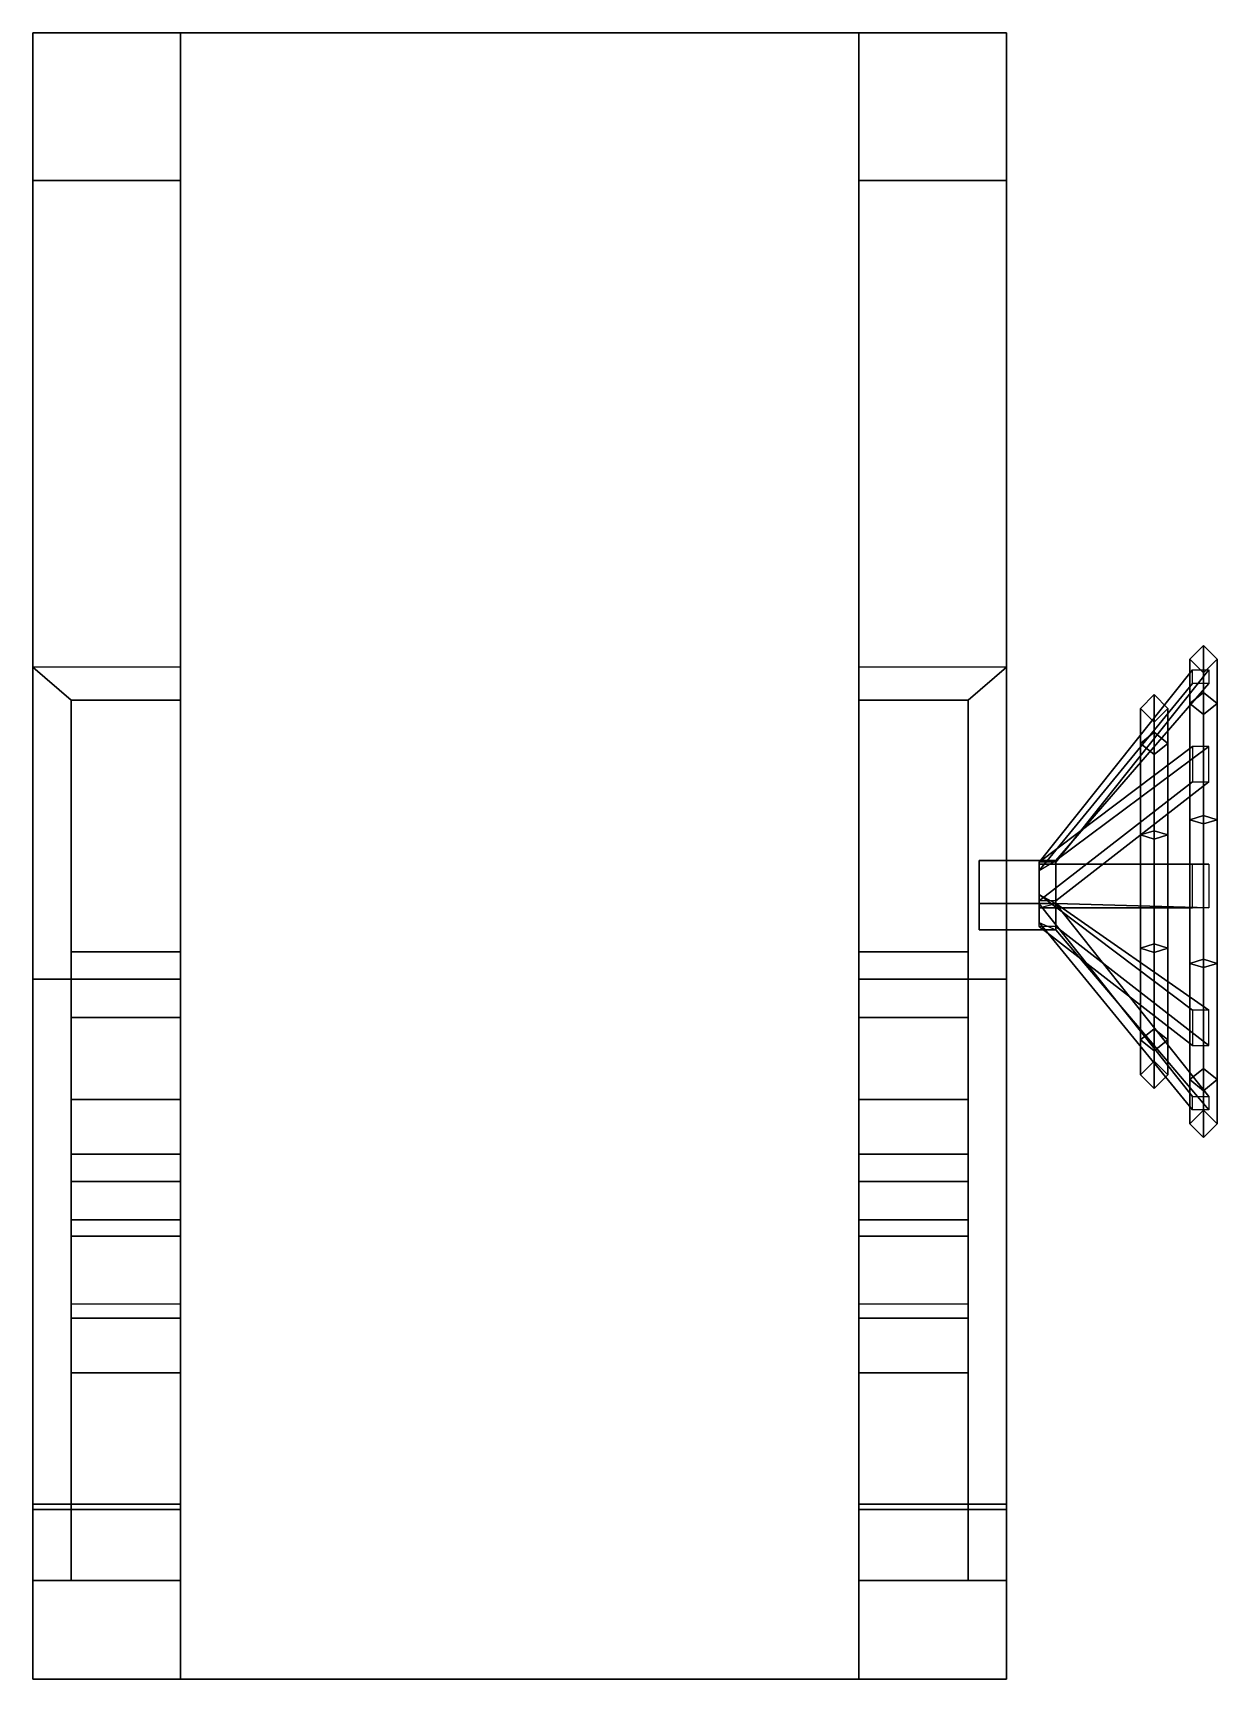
# Model space of a CAD drawing. Extents: x -0.89 to 1.27, y -0.64 to 2.37.
import ezdxf

# ---------------------------------------------------------------- set-up
doc = ezdxf.new("R2010")
doc.units = 0
doc.layers.add('GUN_BASE', color=2, linetype='CONTINUOUS')

msp = doc.modelspace()

# ---------------------------------------------------------------- linework, layer by layer
at = {"layer": 'GUN_BASE'}
for points in [[(-0.89, 2.37, 1.4), (-0.89, -0.64, 1.4), (-0.89, -0.64, 2.35), (-0.89, 2.37, 2.35)], [(-0.62, 2.37, 2.35), (-0.62, 2.37, 1.4), (-0.89, 2.37, 1.4), (-0.89, 2.37, 2.35)], [(-0.89, 2.37, 2.35), (-0.89, -0.64, 2.35), (-0.89, -0.32, 2.82), (-0.89, 2.1, 2.82)], [(-0.62, 2.1, 2.82), (-0.62, 2.37, 2.35), (-0.89, 2.37, 2.35), (-0.89, 2.1, 2.82)], [(-0.62, -0.64, 2.35), (-0.62, -0.64, 1.54), (-0.62, 2.37, 1.54), (-0.62, 2.37, 2.35)], [(-0.62, -0.32, 2.82), (-0.62, -0.64, 2.35), (-0.62, 2.37, 2.35), (-0.62, 2.1, 2.82)], [(-0.62, 2.37, 1.54), (-0.62, -0.64, 1.54), (0.62, -0.64, 1.54), (0.62, 2.37, 1.54)], [(0.62, 2.37, 1.54), (0.62, 2.37, 1.4), (-0.62, 2.37, 1.4), (-0.62, 2.37, 1.54)], [(0.62, 2.37, 2.35), (0.62, -0.64, 2.35), (0.62, -0.32, 2.82), (0.62, 2.1, 2.82)], [(0.89, 2.1, 2.82), (0.89, 2.37, 2.35), (0.62, 2.37, 2.35), (0.62, 2.1, 2.82)], [(0.62, 2.37, 1.54), (0.62, -0.64, 1.54), (0.62, -0.64, 2.35), (0.62, 2.37, 2.35)], [(0.89, 2.37, 2.35), (0.89, 2.37, 1.4), (0.62, 2.37, 1.4), (0.62, 2.37, 2.35)], [(0.89, -0.32, 2.82), (0.89, -0.64, 2.35), (0.89, 2.37, 2.35), (0.89, 2.1, 2.82)], [(0.89, -0.64, 2.35), (0.89, -0.64, 1.4), (0.89, 2.37, 1.4), (0.89, 2.37, 2.35)], [(-0.89, 2.1, 2.82), (-0.89, -0.32, 2.82), (-0.62, -0.32, 2.82), (-0.62, 2.1, 2.82)], [(0.62, 2.1, 2.82), (0.62, -0.32, 2.82), (0.89, -0.32, 2.82), (0.89, 2.1, 2.82)], [(1.25, 1.1641, 2.8355), (1.225, 1.1438, 2.8502), (1.225, 1.225, 3.1), (1.25, 1.25, 3.1)], [(1.25, 1.25, 3.1), (1.225, 1.225, 3.1), (1.225, 1.1438, 3.3498), (1.25, 1.1641, 3.3645)], [(1.275, 1.1438, 2.8502), (1.25, 1.1641, 2.8355), (1.25, 1.25, 3.1), (1.275, 1.225, 3.1)], [(1.275, 1.225, 3.1), (1.25, 1.25, 3.1), (1.25, 1.1641, 3.3645), (1.275, 1.1438, 3.3498)], [(-0.62, 1.15, 3.53), (-0.62, 1.21, 2.82), (-0.89, 1.21, 2.82), (-0.82, 1.15, 3.53)], [(-0.89, 1.21, 2.82), (-0.89, 0.64, 2.82), (-0.82, 0.64, 3.25), (-0.82, 1.15, 3.53)], [(-0.62, 0.64, 3.25), (-0.62, 0.64, 2.82), (-0.62, 1.21, 2.82), (-0.62, 1.15, 3.53)], [(0.62, 1.21, 2.82), (0.62, 0.64, 2.82), (0.62, 0.64, 3.25), (0.62, 1.15, 3.53)], [(0.82, 1.15, 3.53), (0.89, 1.21, 2.82), (0.62, 1.21, 2.82), (0.62, 1.15, 3.53)], [(0.82, 0.64, 3.25), (0.89, 0.64, 2.82), (0.89, 1.21, 2.82), (0.82, 1.15, 3.53)], [(1.26, 1.2054, 3.1791), (0.98, 0.8535, 3.0648), (0.95, 0.8535, 3.0648), (1.23, 1.2054, 3.1791)], [(0.95, 0.8535, 3.0648), (0.95, 0.8383, 3.144), (1.23, 1.1807, 3.2552), (1.23, 1.2054, 3.1791)], [(1.26, 1.1807, 3.2552), (0.98, 0.8566, 3.1411), (0.98, 0.8535, 3.0648), (1.26, 1.2054, 3.1791)], [(1.225, 1.1438, 2.8502), (1.25, 1.1236, 2.8649), (1.25, 1.2, 3.1), (1.225, 1.225, 3.1)], [(1.225, 1.225, 3.1), (1.25, 1.2, 3.1), (1.25, 1.1236, 3.3351), (1.225, 1.1438, 3.3498)], [(1.25, 1.1236, 2.8649), (1.275, 1.1438, 2.8502), (1.275, 1.225, 3.1), (1.25, 1.2, 3.1)], [(1.25, 1.2, 3.1), (1.275, 1.225, 3.1), (1.275, 1.1438, 3.3498), (1.25, 1.1236, 3.3351)], [(1.23, 1.1807, 3.2552), (0.95, 0.8383, 3.144), (0.98, 0.8566, 3.1411), (1.26, 1.1807, 3.2552)], [(-0.62, 0.69, 3.91), (-0.62, 1.15, 3.53), (-0.82, 1.15, 3.53), (-0.82, 0.69, 3.91)], [(-0.82, 1.15, 3.53), (-0.82, 0.64, 3.25), (-0.82, 0.32, 3.29), (-0.82, 0.69, 3.91)], [(-0.62, 0.32, 3.29), (-0.62, 0.64, 3.25), (-0.62, 1.15, 3.53), (-0.62, 0.69, 3.91)], [(0.82, 0.69, 3.91), (0.82, 1.15, 3.53), (0.62, 1.15, 3.53), (0.62, 0.69, 3.91)], [(0.62, 1.15, 3.53), (0.62, 0.64, 3.25), (0.62, 0.32, 3.29), (0.62, 0.69, 3.91)], [(0.82, 0.32, 3.29), (0.82, 0.64, 3.25), (0.82, 1.15, 3.53), (0.82, 0.69, 3.91)], [(1.16, 1.0912, 2.8884), (1.135, 1.071, 2.9031), (1.135, 1.135, 3.1), (1.16, 1.16, 3.1)], [(1.16, 1.16, 3.1), (1.135, 1.135, 3.1), (1.135, 1.071, 3.2969), (1.16, 1.0912, 3.3116)], [(1.185, 1.071, 2.9031), (1.16, 1.0912, 2.8884), (1.16, 1.16, 3.1), (1.185, 1.135, 3.1)], [(1.185, 1.135, 3.1), (1.16, 1.16, 3.1), (1.16, 1.0912, 3.3116), (1.185, 1.071, 3.2969)], [(1.25, 0.9391, 2.672), (1.225, 0.9313, 2.6958), (1.225, 1.1438, 2.8502), (1.25, 1.1641, 2.8355)], [(1.25, 1.1641, 3.3645), (1.225, 1.1438, 3.3498), (1.225, 0.9313, 3.5042), (1.25, 0.9391, 3.528)], [(1.225, 0.9313, 2.6958), (1.25, 0.9236, 2.7196), (1.25, 1.1236, 2.8649), (1.225, 1.1438, 2.8502)], [(1.225, 1.1438, 3.3498), (1.25, 1.1236, 3.3351), (1.25, 0.9236, 3.4804), (1.225, 0.9313, 3.5042)], [(1.275, 0.9313, 2.6958), (1.25, 0.9391, 2.672), (1.25, 1.1641, 2.8355), (1.275, 1.1438, 2.8502)], [(1.275, 1.1438, 3.3498), (1.25, 1.1641, 3.3645), (1.25, 0.9391, 3.528), (1.275, 0.9313, 3.5042)], [(1.25, 0.9236, 2.7196), (1.275, 0.9313, 2.6958), (1.275, 1.1438, 2.8502), (1.25, 1.1236, 2.8649)], [(1.25, 1.1236, 3.3351), (1.275, 1.1438, 3.3498), (1.275, 0.9313, 3.5042), (1.25, 0.9236, 3.4804)], [(1.135, 1.071, 2.9031), (1.16, 1.0508, 2.9178), (1.16, 1.11, 3.1), (1.135, 1.135, 3.1)], [(1.135, 1.135, 3.1), (1.16, 1.11, 3.1), (1.16, 1.0508, 3.2822), (1.135, 1.071, 3.2969)], [(1.16, 1.0508, 2.9178), (1.185, 1.071, 2.9031), (1.185, 1.135, 3.1), (1.16, 1.11, 3.1)], [(1.16, 1.11, 3.1), (1.185, 1.135, 3.1), (1.185, 1.071, 3.2969), (1.16, 1.0508, 3.2822)], [(1.16, 0.9112, 2.7576), (1.135, 0.9035, 2.7814), (1.135, 1.071, 2.9031), (1.16, 1.0912, 2.8884)], [(1.16, 1.0912, 3.3116), (1.135, 1.071, 3.2969), (1.135, 0.9035, 3.4186), (1.16, 0.9112, 3.4424)], [(1.185, 0.9035, 2.7814), (1.16, 0.9112, 2.7576), (1.16, 1.0912, 2.8884), (1.185, 1.071, 2.9031)], [(1.185, 1.071, 3.2969), (1.16, 1.0912, 3.3116), (1.16, 0.9112, 3.4424), (1.185, 0.9035, 3.4186)], [(1.23, 1.0653, 2.7859), (0.95, 0.8537, 3.0772), (0.98, 0.8566, 3.0589), (1.26, 1.0653, 2.7859)], [(0.95, 0.7831, 3.0383), (0.95, 0.8537, 3.0772), (1.23, 1.0653, 2.7859), (1.23, 1.0005, 2.7389)], [(1.26, 1.0653, 2.7859), (0.98, 0.8566, 3.0589), (0.98, 0.7831, 3.0383), (1.26, 1.0005, 2.7389)], [(1.135, 0.9035, 2.7814), (1.16, 0.8958, 2.8052), (1.16, 1.0508, 2.9178), (1.135, 1.071, 2.9031)], [(1.135, 1.071, 3.2969), (1.16, 1.0508, 3.2822), (1.16, 0.8958, 3.3948), (1.135, 0.9035, 3.4186)], [(1.16, 0.8958, 2.8052), (1.185, 0.9035, 2.7814), (1.185, 1.071, 2.9031), (1.16, 1.0508, 2.9178)], [(1.16, 1.0508, 3.2822), (1.185, 1.071, 3.2969), (1.185, 0.9035, 3.4186), (1.16, 0.8958, 3.3948)], [(1.26, 1.0005, 2.7389), (0.98, 0.7831, 3.0383), (0.95, 0.7831, 3.0383), (1.23, 1.0005, 2.7389)], [(1.25, 0.6609, 2.672), (1.225, 0.6687, 2.6958), (1.225, 0.9313, 2.6958), (1.25, 0.9391, 2.672)], [(1.25, 0.9391, 3.528), (1.225, 0.9313, 3.5042), (1.225, 0.6687, 3.5042), (1.25, 0.6609, 3.528)], [(1.275, 0.6687, 2.6958), (1.25, 0.6609, 2.672), (1.25, 0.9391, 2.672), (1.275, 0.9313, 2.6958)], [(1.275, 0.9313, 3.5042), (1.25, 0.9391, 3.528), (1.25, 0.6609, 3.528), (1.275, 0.6687, 3.5042)], [(1.16, 0.6888, 2.7576), (1.135, 0.6965, 2.7814), (1.135, 0.9035, 2.7814), (1.16, 0.9112, 2.7576)], [(1.16, 0.9112, 3.4424), (1.135, 0.9035, 3.4186), (1.135, 0.6965, 3.4186), (1.16, 0.6888, 3.4424)], [(1.135, 0.6965, 2.7814), (1.16, 0.7042, 2.8052), (1.16, 0.8958, 2.8052), (1.135, 0.9035, 2.7814)], [(1.135, 0.9035, 3.4186), (1.16, 0.8958, 3.3948), (1.16, 0.7042, 3.3948), (1.135, 0.6965, 3.4186)], [(1.185, 0.6965, 2.7814), (1.16, 0.6888, 2.7576), (1.16, 0.9112, 2.7576), (1.185, 0.9035, 2.7814)], [(1.185, 0.9035, 3.4186), (1.16, 0.9112, 3.4424), (1.16, 0.6888, 3.4424), (1.185, 0.6965, 3.4186)], [(1.16, 0.7042, 2.8052), (1.185, 0.6965, 2.7814), (1.185, 0.9035, 2.7814), (1.16, 0.8958, 2.8052)], [(1.16, 0.8958, 3.3948), (1.185, 0.9035, 3.4186), (1.185, 0.6965, 3.4186), (1.16, 0.7042, 3.3948)], [(1.225, 0.6687, 2.6958), (1.25, 0.6764, 2.7196), (1.25, 0.9236, 2.7196), (1.225, 0.9313, 2.6958)], [(1.225, 0.9313, 3.5042), (1.25, 0.9236, 3.4804), (1.25, 0.6764, 3.4804), (1.225, 0.6687, 3.5042)], [(1.25, 0.6764, 2.7196), (1.275, 0.6687, 2.6958), (1.275, 0.9313, 2.6958), (1.25, 0.9236, 2.7196)], [(1.25, 0.9236, 3.4804), (1.275, 0.9313, 3.5042), (1.275, 0.6687, 3.5042), (1.25, 0.6764, 3.4804)], [(0.98, 0.7784, 3.1666), (0.98, 0.8566, 3.1411), (0.84, 0.8566, 3.1411), (0.84, 0.7784, 3.1666)], [(0.98, 0.8566, 3.1411), (0.98, 0.8566, 3.0589), (0.84, 0.8566, 3.0589), (0.84, 0.8566, 3.1411)], [(0.98, 0.8566, 3.0589), (0.98, 0.7784, 3.0334), (0.84, 0.7784, 3.0334), (0.84, 0.8566, 3.0589)], [(0.95, 0.85, 3.14), (0.95, 0.77, 3.15), (1.23, 0.77, 3.51), (1.23, 0.85, 3.51)], [(1.26, 0.85, 3.51), (0.98, 0.85, 3.14), (0.95, 0.85, 3.14), (1.23, 0.85, 3.51)], [(0.98, 0.73, 3.1), (0.98, 0.8566, 3.0589), (0.98, 0.8566, 3.1411), (0.98, 0.7784, 3.1666)], [(0.98, 0.7784, 3.0334), (0.98, 0.7784, 3.0334), (0.98, 0.8566, 3.0589), (0.98, 0.73, 3.1)], [(1.26, 0.77, 3.51), (0.98, 0.7784, 3.1666), (0.98, 0.85, 3.14), (1.26, 0.85, 3.51)], [(1.23, 0.5833, 2.7507), (0.95, 0.7949, 3.0419), (0.98, 0.7784, 3.0334), (1.26, 0.5833, 2.7507)], [(0.95, 0.736, 3.097), (0.95, 0.7949, 3.0419), (1.23, 0.5833, 2.7507), (1.23, 0.5186, 2.7977)], [(0.98, 0.73, 3.1), (0.98, 0.7784, 3.1666), (0.84, 0.7784, 3.1666), (0.84, 0.73, 3.1)], [(0.98, 0.7784, 3.0334), (0.98, 0.73, 3.1), (0.84, 0.73, 3.1), (0.84, 0.7784, 3.0334)], [(1.23, 0.77, 3.51), (0.95, 0.77, 3.15), (0.98, 0.7784, 3.1666), (1.26, 0.77, 3.51)], [(1.26, 0.4255, 3.2742), (0.98, 0.7774, 3.1599), (0.95, 0.7774, 3.1599), (1.23, 0.4255, 3.2742)], [(0.95, 0.7774, 3.1599), (0.95, 0.7432, 3.0869), (1.23, 0.4008, 3.1982), (1.23, 0.4255, 3.2742)], [(1.26, 0.5833, 2.7507), (0.98, 0.7784, 3.0334), (0.98, 0.736, 3.097), (1.26, 0.5186, 2.7977)], [(1.26, 0.4008, 3.1982), (0.98, 0.73, 3.1), (0.98, 0.7774, 3.1599), (1.26, 0.4255, 3.2742)], [(1.23, 0.4008, 3.1982), (0.95, 0.7432, 3.0869), (0.98, 0.73, 3.1), (1.26, 0.4008, 3.1982)], [(1.26, 0.5186, 2.7977), (0.98, 0.736, 3.097), (0.95, 0.736, 3.097), (1.23, 0.5186, 2.7977)], [(1.135, 0.529, 2.9031), (1.16, 0.5492, 2.9178), (1.16, 0.7042, 2.8052), (1.135, 0.6965, 2.7814)], [(1.135, 0.6965, 3.4186), (1.16, 0.7042, 3.3948), (1.16, 0.5492, 3.2822), (1.135, 0.529, 3.2969)], [(1.16, 0.5088, 2.8884), (1.135, 0.529, 2.9031), (1.135, 0.6965, 2.7814), (1.16, 0.6888, 2.7576)], [(1.16, 0.6888, 3.4424), (1.135, 0.6965, 3.4186), (1.135, 0.529, 3.2969), (1.16, 0.5088, 3.3116)], [(1.16, 0.5492, 2.9178), (1.185, 0.529, 2.9031), (1.185, 0.6965, 2.7814), (1.16, 0.7042, 2.8052)], [(1.16, 0.7042, 3.3948), (1.185, 0.6965, 3.4186), (1.185, 0.529, 3.2969), (1.16, 0.5492, 3.2822)], [(1.185, 0.529, 2.9031), (1.16, 0.5088, 2.8884), (1.16, 0.6888, 2.7576), (1.185, 0.6965, 2.7814)], [(1.185, 0.6965, 3.4186), (1.16, 0.6888, 3.4424), (1.16, 0.5088, 3.3116), (1.185, 0.529, 3.2969)], [(-0.62, 0.57, 3.95), (-0.62, 0.69, 3.91), (-0.82, 0.69, 3.91), (-0.82, 0.57, 3.95)], [(-0.82, 0.69, 3.91), (-0.82, 0.32, 3.29), (-0.82, 0.2, 3.44), (-0.82, 0.57, 3.95)], [(-0.62, 0.2, 3.44), (-0.62, 0.32, 3.29), (-0.62, 0.69, 3.91), (-0.62, 0.57, 3.95)], [(0.62, 0.69, 3.91), (0.62, 0.32, 3.29), (0.62, 0.2, 3.44), (0.62, 0.57, 3.95)], [(0.82, 0.57, 3.95), (0.82, 0.69, 3.91), (0.62, 0.69, 3.91), (0.62, 0.57, 3.95)], [(0.82, 0.2, 3.44), (0.82, 0.32, 3.29), (0.82, 0.69, 3.91), (0.82, 0.57, 3.95)], [(1.225, 0.4562, 2.8502), (1.25, 0.4764, 2.8649), (1.25, 0.6764, 2.7196), (1.225, 0.6687, 2.6958)], [(1.225, 0.6687, 3.5042), (1.25, 0.6764, 3.4804), (1.25, 0.4764, 3.3351), (1.225, 0.4562, 3.3498)], [(1.25, 0.4359, 2.8355), (1.225, 0.4562, 2.8502), (1.225, 0.6687, 2.6958), (1.25, 0.6609, 2.672)], [(1.25, 0.6609, 3.528), (1.225, 0.6687, 3.5042), (1.225, 0.4562, 3.3498), (1.25, 0.4359, 3.3645)], [(1.25, 0.4764, 2.8649), (1.275, 0.4562, 2.8502), (1.275, 0.6687, 2.6958), (1.25, 0.6764, 2.7196)], [(1.25, 0.6764, 3.4804), (1.275, 0.6687, 3.5042), (1.275, 0.4562, 3.3498), (1.25, 0.4764, 3.3351)], [(1.275, 0.4562, 2.8502), (1.25, 0.4359, 2.8355), (1.25, 0.6609, 2.672), (1.275, 0.6687, 2.6958)], [(1.275, 0.6687, 3.5042), (1.25, 0.6609, 3.528), (1.25, 0.4359, 3.3645), (1.275, 0.4562, 3.3498)], [(-0.82, 0.64, 3.25), (-0.89, 0.64, 2.82), (-0.62, 0.64, 2.82), (-0.62, 0.64, 3.25)], [(-0.82, 0.32, 3.29), (-0.82, 0.64, 3.25), (-0.62, 0.64, 3.25), (-0.62, 0.32, 3.29)], [(0.62, 0.64, 3.25), (0.62, 0.64, 2.82), (0.89, 0.64, 2.82), (0.82, 0.64, 3.25)], [(0.62, 0.32, 3.29), (0.62, 0.64, 3.25), (0.82, 0.64, 3.25), (0.82, 0.32, 3.29)], [(-0.62, 0.42, 3.95), (-0.62, 0.57, 3.95), (-0.82, 0.57, 3.95), (-0.82, 0.42, 3.95)], [(-0.82, 0.57, 3.95), (-0.82, 0.2, 3.44), (-0.82, 0.17, 3.53), (-0.82, 0.42, 3.95)], [(-0.62, 0.17, 3.53), (-0.62, 0.2, 3.44), (-0.62, 0.57, 3.95), (-0.62, 0.42, 3.95)], [(0.82, 0.42, 3.95), (0.82, 0.57, 3.95), (0.62, 0.57, 3.95), (0.62, 0.42, 3.95)], [(0.62, 0.57, 3.95), (0.62, 0.2, 3.44), (0.62, 0.17, 3.53), (0.62, 0.42, 3.95)], [(0.82, 0.17, 3.53), (0.82, 0.2, 3.44), (0.82, 0.57, 3.95), (0.82, 0.42, 3.95)], [(1.135, 0.465, 3.1), (1.16, 0.49, 3.1), (1.16, 0.5492, 2.9178), (1.135, 0.529, 2.9031)], [(1.135, 0.529, 3.2969), (1.16, 0.5492, 3.2822), (1.16, 0.49, 3.1), (1.135, 0.465, 3.1)], [(1.16, 0.49, 3.1), (1.185, 0.465, 3.1), (1.185, 0.529, 2.9031), (1.16, 0.5492, 2.9178)], [(1.16, 0.5492, 3.2822), (1.185, 0.529, 3.2969), (1.185, 0.465, 3.1), (1.16, 0.49, 3.1)], [(1.16, 0.44, 3.1), (1.135, 0.465, 3.1), (1.135, 0.529, 2.9031), (1.16, 0.5088, 2.8884)], [(1.16, 0.5088, 3.3116), (1.135, 0.529, 3.2969), (1.135, 0.465, 3.1), (1.16, 0.44, 3.1)], [(1.185, 0.465, 3.1), (1.16, 0.44, 3.1), (1.16, 0.5088, 2.8884), (1.185, 0.529, 2.9031)], [(1.185, 0.529, 3.2969), (1.16, 0.5088, 3.3116), (1.16, 0.44, 3.1), (1.185, 0.465, 3.1)], [(1.225, 0.375, 3.1), (1.25, 0.4, 3.1), (1.25, 0.4764, 2.8649), (1.225, 0.4562, 2.8502)], [(1.225, 0.4562, 3.3498), (1.25, 0.4764, 3.3351), (1.25, 0.4, 3.1), (1.225, 0.375, 3.1)], [(1.25, 0.35, 3.1), (1.225, 0.375, 3.1), (1.225, 0.4562, 2.8502), (1.25, 0.4359, 2.8355)], [(1.25, 0.4359, 3.3645), (1.225, 0.4562, 3.3498), (1.225, 0.375, 3.1), (1.25, 0.35, 3.1)], [(1.25, 0.4, 3.1), (1.275, 0.375, 3.1), (1.275, 0.4562, 2.8502), (1.25, 0.4764, 2.8649)], [(1.25, 0.4764, 3.3351), (1.275, 0.4562, 3.3498), (1.275, 0.375, 3.1), (1.25, 0.4, 3.1)], [(1.275, 0.375, 3.1), (1.25, 0.35, 3.1), (1.25, 0.4359, 2.8355), (1.275, 0.4562, 2.8502)], [(1.275, 0.4562, 3.3498), (1.25, 0.4359, 3.3645), (1.25, 0.35, 3.1), (1.275, 0.375, 3.1)], [(-0.62, 0.27, 3.92), (-0.62, 0.42, 3.95), (-0.82, 0.42, 3.95), (-0.82, 0.27, 3.92)], [(-0.82, 0.42, 3.95), (-0.82, 0.17, 3.53), (-0.82, 0.17, 3.68), (-0.82, 0.27, 3.92)], [(-0.62, 0.17, 3.68), (-0.62, 0.17, 3.53), (-0.62, 0.42, 3.95), (-0.62, 0.27, 3.92)], [(0.62, 0.42, 3.95), (0.62, 0.17, 3.53), (0.62, 0.17, 3.68), (0.62, 0.27, 3.92)], [(0.82, 0.27, 3.92), (0.82, 0.42, 3.95), (0.62, 0.42, 3.95), (0.62, 0.27, 3.92)], [(0.82, 0.17, 3.68), (0.82, 0.17, 3.53), (0.82, 0.42, 3.95), (0.82, 0.27, 3.92)], [(-0.82, 0.2, 3.44), (-0.82, 0.32, 3.29), (-0.62, 0.32, 3.29), (-0.62, 0.2, 3.44)], [(0.62, 0.2, 3.44), (0.62, 0.32, 3.29), (0.82, 0.32, 3.29), (0.82, 0.2, 3.44)], [(-0.62, 0.02, 3.88), (-0.62, 0.27, 3.92), (-0.82, 0.27, 3.92), (-0.82, 0.02, 3.88)], [(-0.82, 0.27, 3.92), (-0.82, 0.17, 3.68), (-0.82, -0.08, 3.75), (-0.82, 0.02, 3.88)], [(-0.62, -0.08, 3.75), (-0.62, 0.17, 3.68), (-0.62, 0.27, 3.92), (-0.62, 0.02, 3.88)], [(0.82, 0.02, 3.88), (0.82, 0.27, 3.92), (0.62, 0.27, 3.92), (0.62, 0.02, 3.88)], [(0.62, 0.27, 3.92), (0.62, 0.17, 3.68), (0.62, -0.08, 3.75), (0.62, 0.02, 3.88)], [(0.82, -0.08, 3.75), (0.82, 0.17, 3.68), (0.82, 0.27, 3.92), (0.82, 0.02, 3.88)], [(-0.82, 0.17, 3.53), (-0.82, 0.2, 3.44), (-0.62, 0.2, 3.44), (-0.62, 0.17, 3.53)], [(0.62, 0.17, 3.53), (0.62, 0.2, 3.44), (0.82, 0.2, 3.44), (0.82, 0.17, 3.53)], [(-0.82, 0.17, 3.68), (-0.82, 0.17, 3.53), (-0.62, 0.17, 3.53), (-0.62, 0.17, 3.68)], [(-0.82, -0.08, 3.75), (-0.82, 0.17, 3.68), (-0.62, 0.17, 3.68), (-0.62, -0.08, 3.75)], [(0.62, 0.17, 3.68), (0.62, 0.17, 3.53), (0.82, 0.17, 3.53), (0.82, 0.17, 3.68)], [(0.62, -0.08, 3.75), (0.62, 0.17, 3.68), (0.82, 0.17, 3.68), (0.82, -0.08, 3.75)], [(-0.62, 0.0462, 3.7147), (-0.62, -0.33, 3.19), (-0.82, -0.33, 3.19), (-0.82, 0.0462, 3.7147)], [(-0.82, 0.0462, 3.7147), (-0.82, -0.33, 3.19), (-0.82, -0.46, 3.24), (-0.82, -0.08, 3.75)], [(-0.62, -0.46, 3.24), (-0.62, -0.33, 3.19), (-0.62, 0.0462, 3.7147), (-0.62, -0.08, 3.75)], [(0.62, 0.0462, 3.7147), (0.62, -0.33, 3.19), (0.62, -0.46, 3.24), (0.62, -0.08, 3.75)], [(0.82, 0.0462, 3.7147), (0.82, -0.33, 3.19), (0.62, -0.33, 3.19), (0.62, 0.0462, 3.7147)], [(0.82, -0.46, 3.24), (0.82, -0.33, 3.19), (0.82, 0.0462, 3.7147), (0.82, -0.08, 3.75)], [(-0.82, 0.02, 3.88), (-0.82, -0.08, 3.75), (-0.62, -0.08, 3.75), (-0.62, 0.02, 3.88)], [(0.62, 0.02, 3.88), (0.62, -0.08, 3.75), (0.82, -0.08, 3.75), (0.82, 0.02, 3.88)], [(-0.82, -0.08, 3.75), (-0.82, -0.46, 3.24), (-0.62, -0.46, 3.24), (-0.62, -0.08, 3.75)], [(0.62, -0.08, 3.75), (0.62, -0.46, 3.24), (0.82, -0.46, 3.24), (0.82, -0.08, 3.75)], [(-0.89, -0.32, 2.82), (-0.89, -0.64, 2.35), (-0.62, -0.64, 2.35), (-0.62, -0.32, 2.82)], [(-0.62, -0.33, 3.19), (-0.62, -0.33, 2.8), (-0.89, -0.33, 2.8), (-0.82, -0.33, 3.19)], [(-0.82, -0.33, 3.19), (-0.89, -0.33, 2.8), (-0.89, -0.46, 2.61), (-0.82, -0.46, 3.24)], [(-0.62, -0.46, 2.61), (-0.62, -0.33, 2.8), (-0.62, -0.33, 3.19), (-0.62, -0.46, 3.24)], [(0.62, -0.32, 2.82), (0.62, -0.64, 2.35), (0.89, -0.64, 2.35), (0.89, -0.32, 2.82)], [(0.62, -0.33, 3.19), (0.62, -0.33, 2.8), (0.62, -0.46, 2.61), (0.62, -0.46, 3.24)], [(0.82, -0.33, 3.19), (0.89, -0.33, 2.8), (0.62, -0.33, 2.8), (0.62, -0.33, 3.19)], [(0.89, -0.46, 2.61), (0.89, -0.33, 2.8), (0.82, -0.33, 3.19), (0.82, -0.46, 3.24)], [(-0.82, -0.46, 3.24), (-0.89, -0.46, 2.61), (-0.62, -0.46, 2.61), (-0.62, -0.46, 3.24)], [(0.62, -0.46, 3.24), (0.62, -0.46, 2.61), (0.89, -0.46, 2.61), (0.82, -0.46, 3.24)], [(-0.89, -0.64, 2.35), (-0.89, -0.64, 1.4), (-0.62, -0.64, 1.4), (-0.62, -0.64, 2.35)], [(-0.62, -0.64, 1.54), (-0.62, -0.64, 1.4), (0.62, -0.64, 1.4), (0.62, -0.64, 1.54)], [(0.62, -0.64, 2.35), (0.62, -0.64, 1.4), (0.89, -0.64, 1.4), (0.89, -0.64, 2.35)]]:
    msp.add_3dface(points, dxfattribs=at)

doc.saveas('drawing.dxf')
